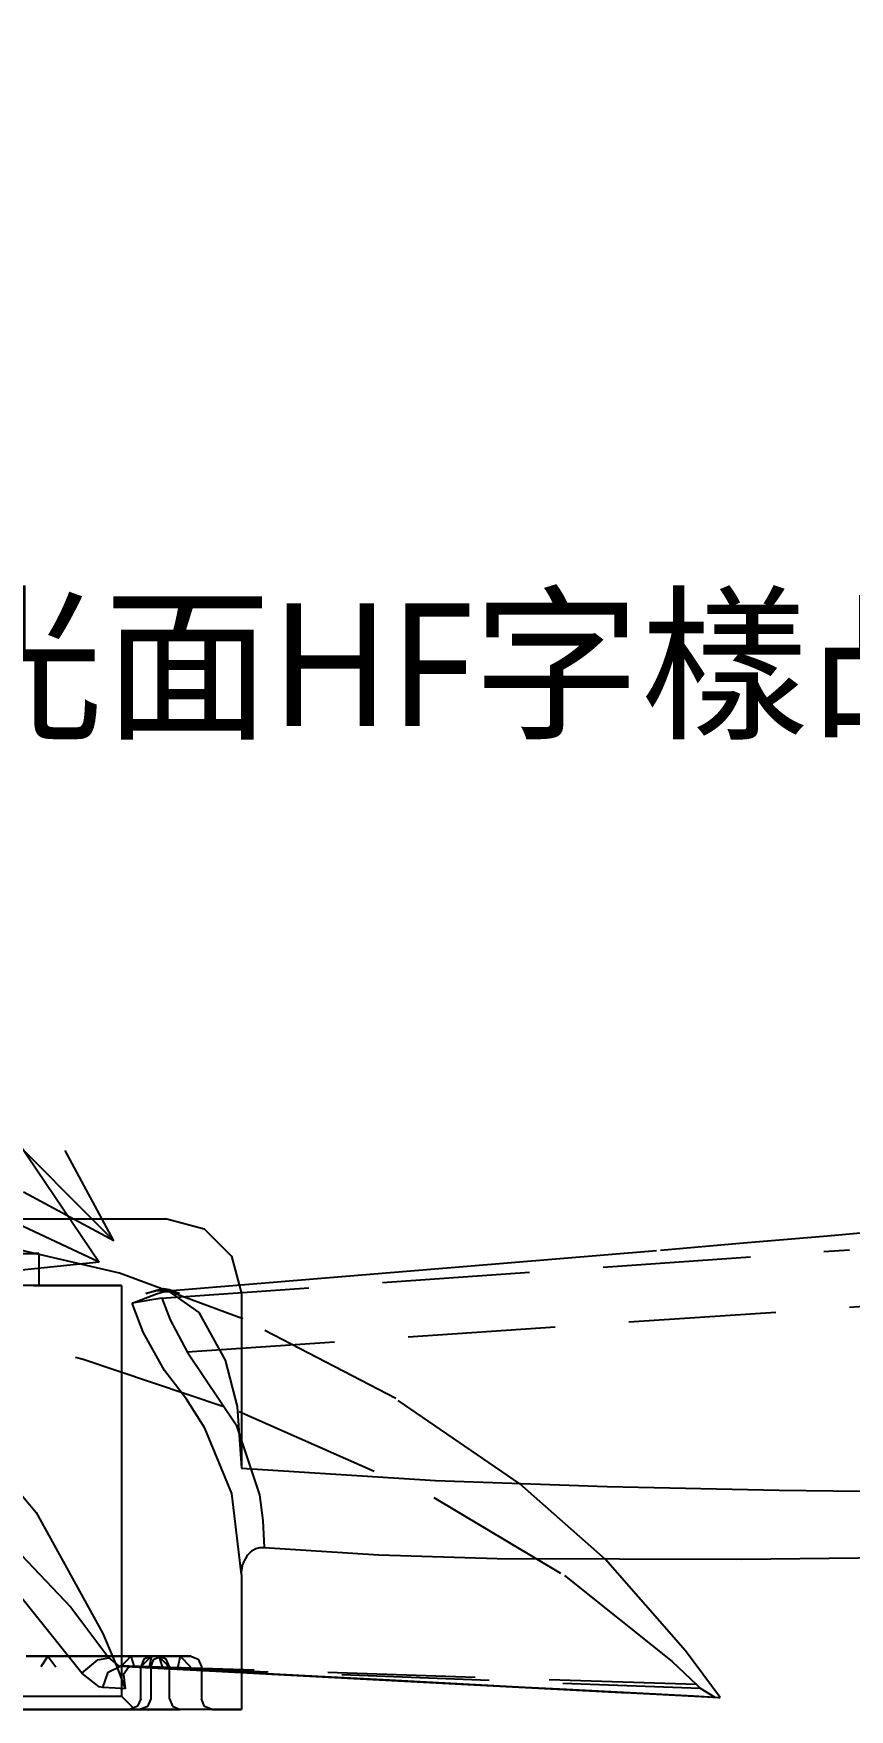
# Model space of a CAD drawing. Header units: metres. Extents: x -7 to 410, y 10 to 287.
# Drawn here: x 145.52 to 162.12, y 110 to 144.09 of the extents above; entities that cross this region are included whole.
import ezdxf

# ---------------------------------------------------------------- set-up
doc = ezdxf.new("R2010")
doc.units = ezdxf.units.M
doc.linetypes.add('DASHED', pattern=[4.5, 3, -1.5])
for name, color, linetype in [('DIM', 2, 'Continuous'), ('HIDDEN', 9, 'DASHED'), ('VISIBLE', 3, 'Continuous')]:
    doc.layers.add(name, color=color, linetype=linetype)
doc.styles.add('CHINESE', font='msjh.ttc')

msp = doc.modelspace()

# ---------------------------------------------------------------- linework, layer by layer
at = {"layer": 'DIM', "color": 2}
for p, q in [((147.15916141749221, 119.53224044930307), (122.6055734020347, 144.0858284647606)), ((146.85672911778153, 119.10032236329683), (139.60626682148833, 122.48126845722243)), ((147.15916141749221, 119.53224044930307), (146.16921192383103, 121.3707180803881)), ((147.15916141749221, 119.53224044930307), (145.3206837864072, 120.52218994296423))]:
    msp.add_line(p, q, dxfattribs=at)
msp.add_lwpolyline([(146.85672911778153, 119.10032236329683), (143.95703225757887, 118.7974063370936), (145.22488704280096, 121.51632969820355)], close=True, dxfattribs=at)
at = {"layer": 'HIDDEN'}
for p, q in [((144.8976608740641, 119.97691877390974), (145.74853275227198, 119.97691877390974)), ((145.74853275227198, 119.97691877390974), (146.48745022996738, 119.97691877390974)), ((146.48745022996738, 119.97691877390974), (147.1051209911343, 119.97691877390974)), ((147.1051209911343, 119.97691877390974), (147.59377746756675, 119.97691877390974)), ((147.59377746756675, 119.97691877390974), (147.9472745205459, 119.97691877390974)), ((147.9472745205459, 119.97691877390974), (148.1611667195248, 119.97691877390974)), ((148.1611667195248, 119.97691877390974), (148.23276424599698, 119.97691877390974)), ((147.2694879739514, 118.87547210981519), (144.56586679395514, 119.50285394393914)), ((148.13347073546618, 118.36733169048634), (162.1204423394231, 119.35072946554155)), ((145.5380205123867, 119.27202777448439), (145.5233497342276, 119.27202777448439)), ((145.55161188850022, 119.27202777448439), (145.5380205123867, 119.27202777448439)), ((145.56412217474718, 119.27202777448439), (145.55161188850022, 119.27202777448439)), ((145.57554981755985, 119.27202777448439), (145.56412217474718, 119.27202777448439)), ((145.58589339781662, 119.27202777448439), (145.57554981755985, 119.27202777448439)), ((145.5951516310183, 119.27202777448439), (145.58589339781662, 119.27202777448439)), ((145.60332336744762, 119.27202777448439), (145.5951516310183, 119.27202777448439)), ((145.6104075923119, 119.27202777448439), (145.60332336744762, 119.27202777448439)), ((145.6164034258693, 119.27202777448439), (145.6104075923119, 119.27202777448439)), ((145.6213101235378, 119.27202777448439), (145.6164034258693, 119.27202777448439)), ((145.62512707598788, 119.27202777448439), (145.6213101235378, 119.27202777448439)), ((145.627853809218, 119.27202777448439), (145.62512707598788, 119.27202777448439)), ((145.62948998461368, 119.27202777448439), (145.627853809218, 119.27202777448439)), ((145.63003539898935, 119.27202777448439), (145.62948998461368, 119.27202777448439)), ((145.70691029372654, 118.6213591587311), (145.0278131888878, 118.6213591587311)), ((146.27457642466752, 118.6213591587311), (145.70691029372654, 118.6213591587311)), ((146.72367285074657, 118.6213591587311), (146.27457642466752, 118.6213591587311)), ((147.04855192383397, 118.6213591587311), (146.72367285074657, 118.6213591587311)), ((147.24512810108635, 118.6213591587311), (147.04855192383397, 118.6213591587311)), ((147.31092932301868, 118.6213591587311), (147.24512810108635, 118.6213591587311)), ((149.78149921557875, 117.94428815293179), (147.2694879739514, 118.87547210981519)), ((149.7411828521142, 118.63051098955432), (148.1820938890978, 118.50385263151398)), ((147.53105546067394, 118.26144261801531), (148.02310509859927, 118.45265941039348)), ((148.13347073546618, 118.36733169048634), (147.53105546067394, 118.26144261801531)), ((147.80823781409546, 118.45869200440725), (148.00200278002245, 118.52460212838281)), ((148.00490722131582, 118.50931257746508), (147.80823781409546, 118.45869200440725)), ((148.00200278002245, 118.52460212838281), (148.16836283510594, 118.56077132568846)), ((148.00200278002245, 118.52460212838281), (148.00490722131582, 118.50931257746508)), ((148.29067545193877, 118.52262771681166), (148.00490722131582, 118.50931257746508)), ((148.02310509859927, 118.45265941039348), (148.18216985056378, 118.50391808108395)), ((148.13347073546618, 118.36733169048634), (148.30008249566873, 117.92526346474394)), ((148.16836283510594, 118.56077132568846), (148.29011560224947, 118.54206295831762)), ((148.18216985056378, 118.50391808108395), (148.29236010778473, 118.49340765616122)), ((148.29011560224947, 118.54206295831762), (148.4901272334369, 118.4586920431342)), ((148.4901272218824, 118.45869189320752), (148.29067545193877, 118.52262771681166)), ((148.29236010778473, 118.49340765616122), (148.88423001527292, 118.07330402755392)), ((142.0177516278335, 118.26958886863439), (146.53463164920504, 117.12754035139523)), ((147.75514007086215, 117.67141928904519), (147.53105546067394, 118.26144261801531)), ((148.6513927903735, 117.27223805359026), (163.3375935896935, 118.26783006295118)), ((148.88423001527292, 118.07330402755392), (149.42282428319098, 117.10483558013428)), ((152.89010840123018, 116.3223755961726), (149.78149921557875, 117.94428815293179)), ((148.18624328256652, 116.89317571784393), (147.75514007086215, 117.67141928904519)), ((148.30008249566873, 117.92526346474394), (148.6513927903735, 117.27223805359026)), ((148.6513927903735, 117.27223805359026), (149.64669912773238, 115.7879397471888)), ((146.53463164920504, 117.12754035139523), (149.7082276677227, 116.05798579187584)), ((149.42282428319098, 117.10483558013428), (149.66370201899244, 116.16505386429961)), ((148.6338806914445, 116.31013845353223), (148.18624328256652, 116.89317571784393)), ((149.0070872122672, 115.7210348901709), (148.6338806914445, 116.31013845353223)), ((155.4180156175068, 114.59057856777575), (152.89010840123018, 116.3223755961726)), ((149.66370201899244, 116.16505386429961), (149.75095538595554, 114.90747657602903)), ((149.7082276677227, 116.05798579187584), (153.66735946345264, 114.31076624896109)), ((144.1454243486681, 115.71995391621039), (145.57812282864614, 114.00349987763397)), ((149.55637519765617, 114.39028684958839), (149.0070872122672, 115.7210348901709)), ((149.64669912773238, 115.7879397471888), (150.1196152131164, 114.36669407435802)), ((157.1571576262758, 113.0504824993772), (155.4180156175068, 114.59057856777575)), ((149.750951893752, 112.74804728653248), (149.55637519765617, 114.39028684958839)), ((150.1196152131164, 114.36669407435802), (150.18878976003006, 113.84319425718147)), ((153.66735946345264, 114.31076624896109), (156.325714956732, 112.7236472571102)), ((145.57812282864614, 114.00349987763397), (146.9354836803676, 111.5463442782805)), ((144.6938834085854, 113.75175153044158), (146.28455326835336, 112.0831760479102)), ((150.18878976003006, 113.84319425718147), (150.2134251685134, 113.29660083684496)), ((146.5072203455359, 110.73933727017797), (144.93150952060972, 112.706575698701)), ((149.7509518776829, 112.74787743813611), (149.750951893752, 112.74804728653248)), ((156.325714956732, 112.7236472571102), (158.5111237968354, 110.97268435780023)), ((146.28455326835336, 112.0831760479102), (147.0531980531569, 111.05278320840355)), ((146.9354836803676, 111.5463442782805), (147.21094132089624, 110.88446661077808)), ((145.37096415208026, 111.08444769292215), (145.5684356430537, 111.08444769292215)), ((145.81428794732352, 111.08444769292215), (145.37096415208174, 111.08444769292215)), ((145.5684356430537, 111.08444769292215), (145.7594673686055, 111.08444769292215)), ((145.81428794732352, 111.08444769292215), (145.66916051885758, 110.86755815433771)), ((145.7594673686055, 111.08444769292215), (145.9439182900588, 111.08444769292215)), ((146.0234809971744, 111.08444769292215), (145.8142879473228, 111.08444769292215)), ((145.81428794732352, 111.08444769292215), (145.97809212743317, 110.86755815433771)), ((145.9439182900588, 111.08444769292215), (146.12165222734276, 111.08444769292215)), ((146.22582932092715, 111.08444769292215), (146.0234809971744, 111.08444769292215)), ((146.12165222734276, 111.08444769292215), (146.29253795953443, 111.08444769292215)), ((146.42118200350703, 111.08444769292215), (146.22582932092715, 111.08444769292215)), ((146.29253795953443, 111.08444769292215), (146.45644932173894, 111.08444769292215)), ((146.60939334731694, 111.08444769292215), (146.42118200350703, 111.08444769292215)), ((146.45644932173894, 111.08444769292215), (146.6132652982372, 111.08444769292215)), ((146.5072203455359, 110.73933727017797), (146.83192686845413, 111.0075241234258)), ((146.7903229809006, 111.08444769292215), (146.60939334731694, 111.08444769292215)), ((146.6132652982372, 111.08444769292215), (146.7628701118315, 111.08444769292215)), ((146.7628701118315, 111.08444769292215), (146.90515330932416, 111.08444769292215)), ((146.96383596363415, 111.08444769292215), (146.7903229809006, 111.08444769292215)), ((146.83192686845413, 111.0075241234258), (147.0531980531569, 111.05278320840355)), ((146.90515330932416, 111.08444769292215), (147.0400098430648, 111.08444769292215)), ((147.12980288636737, 111.08444769292215), (146.96383596363415, 111.08444769292215)), ((147.0400098430648, 111.08444769292215), (147.16734014850707, 111.08444769292215)), ((147.0447535743342, 110.75917791078507), (147.29518936421618, 110.88088398349676)), ((147.0531980531569, 111.05278320840355), (147.252619164853, 110.88871787402141)), ((147.28809996793927, 111.08444769292215), (147.12980288636737, 111.08444769292215)), ((147.16734014850707, 111.08444769292215), (147.28705021771722, 111.08444769292215)), ((147.21094132089624, 110.88446661077808), (147.39007935966185, 110.42070261104719)), ((147.252619164853, 110.88871787402141), (147.29518936421618, 110.88088398349676)), ((159.00695328487228, 110.5072539764575), (147.2526191648524, 110.88871787401786)), ((147.28705021771722, 111.08444769292215), (147.39905166878003, 111.08444769292215)), ((147.43860914749655, 111.08444769292215), (147.28809996793927, 111.08444769292215)), ((147.29518936421618, 110.88088398349676), (147.42596436032323, 110.87199787352453)), ((147.29518936421618, 110.88088398349676), (159.08433454244735, 110.43027098202283)), ((147.5032618110488, 111.08444769292215), (147.29831464326554, 110.86755815433771)), ((147.45434306343202, 110.85472646751533), (147.35276313574, 110.71313803085057)), ((147.39905166878003, 111.08444769292215), (147.50326181105123, 111.08444769292215)), ((147.44853449974045, 110.87094619058556), (147.42594289598128, 110.87199897749417)), ((147.42596436032323, 110.87199787352453), (147.42769939999596, 110.87190930478715)), ((148.56019735164227, 110.8129342600508), (147.42769902990574, 110.87190215205263)), ((147.42769939999596, 110.87190930478715), (147.53353806923099, 110.86755953337021)), ((147.58121817254528, 111.08444769292215), (147.43860914749655, 111.08444769292215)), ((147.47151146548288, 110.87002995035972), (147.44853449974045, 110.87094619058556)), ((147.4914455193677, 110.865402459532), (147.45434306343202, 110.85472646751533)), ((147.5318163886953, 110.86764244124122), (147.47151146548288, 110.87002995035972)), ((147.53181640947668, 110.86764295745459), (147.4914455193677, 110.865402459532)), ((147.5032618110488, 111.08444769292215), (147.57028436437355, 110.86755815433771)), ((147.5032618110488, 111.08444769292215), (148.07061553516564, 111.08444769292215)), ((147.53353806923099, 110.86755953337021), (147.53181640947668, 110.86764295745459)), ((147.53353806923099, 110.86755953337021), (148.05393527209574, 110.84028660293683)), ((147.71582068267105, 111.08444769292215), (147.58121817254528, 111.08444769292215)), ((147.76749785431102, 111.02092221783889), (147.7039723792284, 110.86755815433771)), ((147.7039723792284, 110.21688953858443), (147.7039723792284, 110.86755815433771)), ((147.92086191781198, 111.08444769292215), (147.7078839787456, 110.86755815433771)), ((147.8423162888645, 111.08444769292215), (147.71582068267105, 111.08444769292215)), ((147.92086191781195, 111.08444769292215), (147.76749785431102, 111.02092221783889)), ((147.96061064839313, 111.08444769292215), (147.8423162888645, 111.08444769292215)), ((147.9208619178128, 111.08444769292215), (147.87576804712498, 110.86755815433771)), ((147.92086191781377, 111.08444769292215), (147.94880884678622, 111.08444769292215)), ((148.50437685568002, 111.08444769292215), (147.92086191781283, 111.08444769292215)), ((147.94880884678622, 111.08444769292215), (147.97470638259182, 111.08444769292215)), ((148.070615535164, 111.08444769292215), (147.96061064839313, 111.08444769292215)), ((147.97470638259182, 111.08444769292215), (147.99854974497381, 111.08444769292215)), ((147.99854974497381, 111.08444769292215), (148.02033453284199, 111.08444769292215)), ((148.02033453284199, 111.08444769292215), (148.04005672508487, 111.08444769292215)), ((148.04005672508487, 111.08444769292215), (148.05771268131198, 111.08444769292215)), ((148.05393527209574, 110.84028660293683), (149.7509366320935, 110.75135030623541)), ((148.05393525573717, 110.84028541380293), (149.36649983908242, 110.77160894360988)), ((148.05771268131198, 111.08444769292215), (148.07329914252594, 111.08444769292215)), ((148.07061553516553, 111.08444769292215), (148.13763808849026, 110.86755815433771)), ((148.07061553516553, 111.08444769292215), (148.2756311780668, 110.86755815433771)), ((148.22397959866697, 111.0209222178392), (148.0706155351655, 111.08444769292215)), ((148.07329914252594, 111.08444769292215), (148.08681323172382, 111.08444769292215)), ((148.08681323172382, 111.08444769292215), (148.09825245442832, 111.08444769292215)), ((148.09825245442832, 111.08444769292215), (148.10761469914814, 111.08444769292215)), ((148.10761469914814, 111.08444769292215), (148.11489823776782, 111.08444769292215)), ((148.11489823776782, 111.08444769292215), (148.12010172586656, 111.08444769292215)), ((148.12010172586656, 111.08444769292215), (148.1232242029666, 111.08444769292215)), ((148.1232242029666, 111.08444769292215), (148.1242650927103, 111.08444769292215)), ((148.28750507374994, 110.86755815433771), (148.22397959866697, 111.0209222178392)), ((148.28750507374994, 110.21688953858443), (148.28750507374994, 110.86755815433771)), ((148.53409971172258, 111.08444769292215), (148.50437685567633, 111.08444769292215)), ((148.56164316833156, 111.08444769292215), (148.53409971172258, 111.08444769292215)), ((149.66632677243473, 110.75509180781447), (148.56019735164227, 110.8129342600508)), ((148.5870020896607, 111.08444769292215), (148.56164316833156, 111.08444769292215)), ((148.61017174720294, 111.08444769292215), (148.5870020896607, 111.08444769292215)), ((148.63114782066847, 111.08444769292215), (148.61017174720294, 111.08444769292215)), ((148.64992639879034, 111.08444769292215), (148.63114782066847, 111.08444769292215)), ((148.66650398005376, 111.08444769292215), (148.64992639879034, 111.08444769292215)), ((148.6808774733489, 111.08444769292215), (148.66650398005376, 111.08444769292215)), ((148.6930441985474, 111.08444769292215), (148.6808774733489, 111.08444769292215)), ((148.7030018870021, 111.08444769292215), (148.6930441985474, 111.08444769292215)), ((148.71074868196996, 111.08444769292215), (148.7030018870021, 111.08444769292215)), ((148.71628313895835, 111.08444769292215), (148.71074868196996, 111.08444769292215)), ((148.71960422599443, 111.08444769292215), (148.71628313895835, 111.08444769292215)), ((148.72071132381745, 111.08444769292215), (148.71960422599443, 111.08444769292215)), ((158.5111237968354, 110.97268435780023), (159.00695328487228, 110.5072539764575)), ((146.85585185442903, 110.46151087770562), (146.5072203455359, 110.73933727017797)), ((146.93238481520348, 110.44781201627094), (146.85585185442903, 110.46151087770562)), ((146.93238481520348, 110.44781201627094), (147.0447535743342, 110.75917791078507)), ((147.18294445811446, 110.43340108276963), (146.93238481520348, 110.44781201627094)), ((147.35276313574, 110.71313803085057), (147.39007935966185, 110.42070261104719)), ((149.36649983908242, 110.77160894360988), (150.49847160176876, 110.71243436269557)), ((149.7509366320935, 110.75066565909883), (149.66632677243473, 110.75509180781447)), ((150.49847160176876, 110.71243436269557), (152.1682602859013, 110.62516388667272)), ((152.1682602859013, 110.62516388667272), (154.61472550496995, 110.49731394038656)), ((154.61472550496995, 110.49731394038656), (159.4542824306922, 110.24441668132589)), ((159.00695328487228, 110.5072539764575), (159.08433454244846, 110.43027098202546)), ((147.39007935966185, 110.42070261104719), (147.18294445811446, 110.43340108276963)), ((147.7039723792284, 110.21688953858438), (147.6416466801905, 110.06473471134586)), ((148.28750507374994, 110.21688953858438), (148.3498307727873, 110.0647347113464)), ((159.3787394014782, 110.24680747230246), (158.94502383194381, 110.26950740004838)), ((159.08433454244846, 110.43027098202546), (159.3787559590139, 110.24714788512054)), ((159.3787559590139, 110.24714788512054), (159.45428871541182, 110.24453743947264)), ((159.45428871541182, 110.24453743947264), (159.49332607280738, 110.24077202485906)), ((145.5240330907554, 110), (145.08070929503762, 110)), ((145.95901262852533, 110), (145.2851277900061, 110)), ((145.41664205005617, 110), (145.59399870529975, 110)), ((145.56241165220345, 110), (145.52403309039036, 110)), ((145.6040317190396, 110), (145.56241165220345, 110)), ((145.59399870529975, 110), (145.764896721919, 110)), ((145.64835766425057, 110), (145.6040317190396, 110)), ((145.69481903806866, 110), (145.64835766425057, 110)), ((145.74281790897143, 110), (145.69481903806866, 110)), ((145.7917365587212, 110), (145.74281790897143, 110)), ((145.764896721919, 110), (145.92920992594952, 110)), ((145.8409454320484, 110), (145.7917365587212, 110)), ((145.88981123867055, 110), (145.8409454320484, 110)), ((145.93770510337916, 110), (145.88981123867055, 110)), ((145.92920992594952, 110), (146.08681700499235, 110)), ((145.9840106593067, 110), (145.93770510337916, 110)), ((146.58661694341387, 110), (145.95901262852533, 110)), ((146.02813198021857, 110), (145.9840106593067, 110)), ((146.0695012497457, 110), (146.02813198021857, 110)), ((146.107586068859, 110), (146.0695012497457, 110)), ((146.08681700499235, 110), (146.23760159777913, 110)), ((146.14189630754282, 110), (146.107586068859, 110)), ((146.26868933228872, 110), (146.14189630754242, 110)), ((146.23760159777913, 110), (146.3814523800814, 110)), ((146.3931116131365, 110), (146.26868933228872, 110)), ((146.3814523800814, 110), (146.5182631469013, 110)), ((146.51513184547233, 110), (146.3931116131365, 110)), ((146.63471932903747, 110), (146.51513184547233, 110)), ((146.5182631469013, 110), (146.6479328908827, 110)), ((147.16475343685147, 110), (146.58661694341387, 110)), ((146.75184397565215, 110), (146.63471932903747, 110)), ((146.6479328908827, 110), (146.77036587688488, 110)), ((146.8664763167858, 110), (146.75184397565215, 110)), ((146.77036587688488, 110), (146.8854717126639, 110)), ((146.9785875109712, 110), (146.8664763167858, 110)), ((146.8854717126639, 110), (146.99316541560893, 110)), ((147.08814935106102, 110), (146.9785875109712, 110)), ((146.99316541560893, 110), (147.09336747548508, 110)), ((147.19513427132483, 110), (147.08814935106102, 110)), ((147.09336747548224, 110), (147.11158215099903, 110)), ((147.11158215099903, 110), (147.1346026740003, 110)), ((147.1346026740003, 110), (147.1621465863095, 110)), ((147.1621465863095, 110), (147.1938759284787, 110)), ((147.6904860340827, 110), (147.16475343685147, 110)), ((147.1938759284787, 110), (147.2294013864975, 110)), ((147.29951535438454, 110), (147.19513427132483, 110)), ((147.2294013864975, 110), (147.26828706861437, 110)), ((147.26828706861437, 110), (147.31005585365955, 110)), ((147.40126633798678, 110), (147.29951535438454, 110)), ((147.31005585365955, 110), (147.35419524524627, 110)), ((147.35419524524627, 110), (147.40016366002044, 110)), ((147.40016366002044, 110), (147.4473970728027, 110)), ((147.50036162161052, 110), (147.40126633798678, 110)), ((147.4473970728027, 110), (147.49531593708818, 110)), ((147.6416466801905, 110.06473471134586), (147.48708284064386, 110)), ((147.48821320468684, 110), (147.48708284064395, 110)), ((147.48708284064395, 110), (147.48724297013794, 110)), ((147.48724297013794, 110), (147.48744310429558, 110)), ((147.48744310429558, 110), (147.48772324039635, 110)), ((147.48772324039635, 110), (147.48808332673173, 110)), ((147.48808332673173, 110), (147.48852329683575, 110)), ((147.49159840569297, 110), (147.48821320468684, 110)), ((147.48852329683575, 110), (147.4890430694972, 110)), ((147.4890430694972, 110), (147.48964254877467, 110)), ((147.48964254877467, 110), (147.4903216240142, 110)), ((147.4903216240142, 110), (147.4910801698697, 110)), ((147.4910801698697, 110), (147.49191804632616, 110)), ((147.4972208009972, 110), (147.49159840569297, 110)), ((147.49191804632616, 110), (147.49283509872546, 110)), ((147.49283509872546, 110), (147.49383115779492, 110)), ((147.49383115779492, 110), (147.49490603967848, 110)), ((147.4949060396794, 110), (147.5217780867683, 110)), ((147.49531593708818, 110), (147.54333229599052, 110)), ((147.5050510883403, 110), (147.4972208009972, 110)), ((147.59677627290824, 110), (147.50036162161052, 110)), ((147.51504845858358, 110), (147.5050510883403, 110)), ((147.52716080839406, 110), (147.51504845858358, 110)), ((147.5217780867683, 110), (147.54667956350443, 110)), ((147.54132501179163, 110), (147.52716080839406, 110)), ((147.55746724914295, 110), (147.54132501179163, 110)), ((147.54333229599052, 110), (147.5908569963798, 110)), ((147.54667956350443, 110), (147.56960587348712, 110)), ((147.57550339188748, 110), (147.55746724914295, 110)), ((147.56960587348712, 110), (147.59055278489882, 110)), ((147.59533944099064, 110), (147.57550339188748, 110)), ((147.59055278489882, 110), (147.6095164312862, 110)), ((147.5908569963798, 110), (147.6373069176983, 110)), ((147.616872016839, 110), (147.59533944099064, 110)), ((147.69048603397874, 110), (147.59677627290824, 110)), ((147.6095164312862, 110), (147.62649331227385, 110)), ((147.63998889802417, 110), (147.616872016839, 110)), ((147.62649331227385, 110), (147.64148029421034, 110)), ((147.6645696062075, 110), (147.63998889802417, 110)), ((147.64148029421034, 110), (147.65447461074675, 110)), ((147.65447461074675, 110), (147.66547386334722, 110)), ((147.6904860340175, 110), (147.6645696062075, 110)), ((147.66547386334722, 110), (147.67447602173166, 110)), ((147.67447602173166, 110), (147.6814794242506, 110)), ((147.6814794242506, 110), (147.6864827781917, 110)), ((147.6864827781917, 110), (147.68948516001865, 110)), ((147.68948516001865, 110), (147.69048601554144, 110)), ((147.883955067427, 110), (147.83067418022284, 110)), ((147.93619998123918, 110), (147.883955067427, 110)), ((147.98740401818003, 110), (147.93619998123918, 110)), ((148.0375623724623, 110), (147.98740401818003, 110)), ((148.086670336442, 110), (148.0375623724623, 110)), ((148.13472330106012, 110), (148.086670336442, 110)), ((148.18171675627534, 110), (148.13472330106012, 110)), ((148.22764629148722, 110), (148.18171675627534, 110)), ((148.27250759595023, 110), (148.22764629148722, 110)), ((148.3162964591783, 110), (148.27250759595023, 110)), ((148.35900877134, 110), (148.3162964591783, 110)), ((148.3498307727873, 110.0647347113464), (148.50439461233444, 110)), ((148.4006405236443, 110), (148.35900877134, 110)), ((148.44118780871685, 110), (148.4006405236443, 110)), ((148.4806468209665, 110), (148.44118780871685, 110)), ((149.0422594037268, 110), (148.93025328584605, 110)), ((149.14626617855197, 110), (149.0422594037268, 110)), ((149.24220539379178, 110), (149.14626617855197, 110)), ((149.33001412431145, 110), (149.24220539379178, 110)), ((149.40963477764282, 110), (149.33001412431145, 110)), ((149.48101513175828, 110), (149.40963477764282, 110)), ((149.5441083693226, 110), (149.48101513175828, 110)), ((149.5988731083996, 110), (149.5441083693226, 110)), ((149.6452734295941, 110), (149.5988731083996, 110)), ((149.68327889961083, 110), (149.6452734295941, 110)), ((149.71286459121518, 110), (149.68327889961083, 110)), ((149.73401109958272, 110), (149.71286459121518, 110)), ((149.74670455502638, 110), (149.73401109958272, 110)), ((149.7509366320935, 110), (149.74670455502638, 110))]:
    msp.add_line(p, q, dxfattribs=at)
at = {"layer": 'VISIBLE'}
for p, q in [((125.45925392664289, 119.97691877488379), (148.23276424599698, 119.97691877488379)), ((148.2327642459972, 119.97691877390974), (148.99185464544573, 119.77349682802394)), ((148.99185464544573, 119.77349682802394), (149.54754187751251, 119.2177896904768)), ((162.79516058914987, 119.72693902106182), (161.67023522985687, 119.628027869462)), ((158.1924188293888, 119.3295984439961), (154.18157122825178, 118.99471460435129)), ((159.96608755939616, 119.48054428303581), (158.2769300402886, 119.33673651126084)), ((161.67023522985687, 119.628027869462), (159.96608755939616, 119.48054428303581)), ((143.35269524385282, 119.27202777448439), (145.63003539898935, 119.27202777448439)), ((145.63003539898935, 119.27202777448439), (145.63003539898935, 118.6213591587311)), ((149.54754187751251, 119.2177896904768), (149.7509366320935, 118.45869200479214)), ((154.18157122825178, 118.99471460435129), (151.9598726875665, 118.81179170524366)), ((145.52334973422788, 118.6213591587311), (145.53802051238694, 118.6213591587311)), ((145.53802051238694, 118.6213591587311), (145.55161188850045, 118.6213591587311)), ((145.55161188850045, 118.6213591587311), (145.56412217474735, 118.6213591587311)), ((145.56412217474735, 118.6213591587311), (145.57554981756, 118.6213591587311)), ((145.57554981756, 118.6213591587311), (145.58589339781673, 118.6213591587311)), ((145.58589339781673, 118.6213591587311), (145.59515163101838, 118.6213591587311)), ((145.59515163101838, 118.6213591587311), (145.60332336744767, 118.6213591587311)), ((145.60332336744767, 118.6213591587311), (145.61040759231196, 118.6213591587311)), ((145.61040759231196, 118.6213591587311), (145.61640342586935, 118.6213591587311)), ((145.61640342586935, 118.6213591587311), (145.62131012353785, 118.6213591587311)), ((145.62131012353785, 118.6213591587311), (145.6251270759879, 118.6213591587311)), ((145.6251270759879, 118.6213591587311), (145.627853809218, 118.6213591587311)), ((145.627853809218, 118.6213591587311), (145.62948998461368, 118.6213591587311)), ((145.62948998461368, 118.6213591587311), (145.63003539898935, 118.6213591587311)), ((145.63003539898935, 118.6213591587311), (147.31092932301868, 118.6213591587311)), ((147.31092932301868, 118.6213591587311), (147.31092932301868, 110.27111192323054)), ((151.9598726875665, 118.81179170524366), (149.7411828521142, 118.63051098955432)), ((149.7509366320935, 118.45869200479277), (149.7509366320935, 114.90747657602903)), ((149.7509366320935, 114.90747657602903), (149.7509366320935, 114.9074765043388)), ((149.7509490105367, 114.90740568542154), (153.69733364198368, 114.65928740568032)), ((153.69733364198368, 114.65928740568032), (157.19030944831917, 114.53745280886622)), ((157.19030944831917, 114.53745280886622), (160.68785452297053, 114.46044002335366)), ((160.68785452297053, 114.46044002335366), (167.04787747459488, 114.38473094889015)), ((149.88455982912856, 113.14722784199887), (149.93737644485438, 113.20158799123863)), ((149.93737644485438, 113.20158799123863), (149.99627862077648, 113.24475395979593)), ((149.99627862077648, 113.24475395979593), (150.04731923319872, 113.27081706554092)), ((150.04731923319872, 113.27081706554092), (150.13000757911337, 113.2940310245039)), ((150.13000757911337, 113.2940310245039), (150.2134407646875, 113.29659935448834)), ((150.21343325893093, 113.29668966009919), (152.54959503692362, 113.1428669863487)), ((149.7531652946929, 112.80362190009404), (149.78400098745513, 112.96029844084138)), ((149.78400098745513, 112.96029844084138), (149.79130533052188, 112.98139358605908)), ((149.79130533052188, 112.98139358605908), (149.88455982912856, 113.14722784199887)), ((152.54959503692362, 113.1428669863487), (154.9571938882661, 113.0713973355479)), ((154.9571938882661, 113.0713973355479), (159.93123055441396, 113.05817394157961)), ((158.78566546066438, 111.19513247537084), (157.1571576262758, 113.0504824993772)), ((159.93123055441396, 113.05817394157961), (163.489686145856, 113.0990734154806)), ((149.7509366320935, 112.74787743813611), (149.7509366320935, 110)), ((149.75095187924637, 112.74787357751404), (149.7531652946929, 112.80362190009404)), ((159.49332607280738, 110.24077202485906), (158.78566546066438, 111.19513247537084)), ((147.90737555412585, 110.86755815433689), (147.97090102920856, 111.02092221783892)), ((147.90737555412585, 110.86755815433771), (147.90737555412585, 110.21688953858443)), ((147.97090102920856, 111.02092221783892), (148.12426509271035, 111.08444769292215)), ((148.1242650927103, 111.08444769292215), (148.72071132381745, 111.08444769292215)), ((148.50437685568002, 111.08444769292215), (148.45928298499223, 110.86755815433771)), ((148.50437685568002, 111.08444769292215), (148.7173150797779, 110.86755815433771)), ((148.72071132381754, 111.08444769292215), (148.8740753873203, 111.02092221783784)), ((148.8740753873203, 111.02092221783784), (148.9376008624019, 110.86755815433395)), ((148.9376008624019, 110.86755815433771), (148.9376008624019, 110.21688953858443)), ((149.7509366320935, 110.75135030623541), (159.49332607280272, 110.2407720248598)), ((150.919248010893, 110.68953850428787), (149.7509366320935, 110.75066565909883)), ((152.76705436231418, 110.5928417097759), (150.919248010893, 110.68953850428787)), ((155.50746799648738, 110.44942094064989), (152.76705436231418, 110.5928417097759)), ((156.3669278644607, 110.40443933119633), (155.50746799648738, 110.44942094064989)), ((145.0278131888878, 110.27111192323054), (145.70691029372654, 110.27111192323054)), ((145.70691029372654, 110.27111192323054), (146.27457642466752, 110.27111192323054)), ((146.27457642466752, 110.27111192323054), (146.72367285074657, 110.27111192323054)), ((146.72367285074657, 110.27111192323054), (147.04855192383397, 110.27111192323054)), ((147.04855192383397, 110.27111192323054), (147.24512810108635, 110.27111192323054)), ((147.24512810108635, 110.27111192323054), (147.31092932301868, 110.27111192323054)), ((147.31092932301868, 110.27111192323066), (147.5820412462491, 110)), ((147.90737555412585, 110.21688953858549), (147.84385007904328, 110.06352547508332)), ((149.00112633748523, 110.0635254750826), (148.9376008624019, 110.21688953858448)), ((158.94502383194381, 110.26950740004838), (156.3669278644607, 110.40443933119633)), ((145.2397770257419, 110), (145.93646731982517, 110)), ((145.93646731982517, 110), (146.5188398272154, 110)), ((146.5188398272154, 110), (146.97957087573172, 110)), ((146.97957087573172, 110), (147.3128665051167, 110)), ((147.3128665051167, 110), (147.51453532944817, 110)), ((147.51453532944817, 110), (147.58204124624922, 110)), ((147.58204124624922, 110), (147.69048601554144, 110)), ((147.6373069175083, 110), (148.20466064196708, 110)), ((147.84385007904328, 110.06352547508332), (147.6904860155414, 110)), ((147.69975768114733, 110), (147.6904860340175, 110)), ((147.7963091716234, 110), (147.6904860340827, 110)), ((147.70071896721709, 110), (147.69048603397874, 110)), ((147.70916786468706, 110), (147.69975768114733, 110)), ((147.7109182574101, 110), (147.70071896721709, 110)), ((147.71871068853505, 110), (147.70916786468706, 110)), ((147.72108387294614, 110), (147.7109182574101, 110)), ((147.7283801734818, 110), (147.71871068853505, 110)), ((147.73121578231792, 110), (147.72108387294614, 110)), ((147.7381702609563, 110), (147.7283801734818, 110)), ((147.74131395412263, 110), (147.73121578231792, 110)), ((147.748074816822, 110), (147.7381702609563, 110)), ((147.7513783570621, 110), (147.74131395412263, 110)), ((147.75808763522036, 110), (147.748074816822, 110)), ((147.7614089599427, 110), (147.7513783570621, 110)), ((147.76820244245926, 110), (147.75808763522036, 110)), ((147.77140573167566, 110), (147.7614089599427, 110)), ((147.77841290094378, 110), (147.76820244245926, 110)), ((147.78136864127697, 110), (147.77140573167566, 110)), ((147.7887126131472, 110), (147.77841290094378, 110)), ((147.79129765786766, 110), (147.78136864127697, 110)), ((147.7990951256195, 110), (147.7887126131472, 110)), ((147.80119275067378, 110), (147.79129765786766, 110)), ((147.89956565516633, 110), (147.7963091716234, 110)), ((147.8095539330307, 110), (147.7990951256195, 110)), ((147.8110538890265, 110), (147.80119275067378, 110)), ((147.82008248224713, 110), (147.8095539330307, 110)), ((147.82088104236226, 110), (147.8110538890265, 110)), ((147.83067417643718, 110), (147.82008248224713, 110)), ((147.83067418022284, 110), (147.82088104236226, 110)), ((148.41418911441497, 110), (147.83067417622797, 110)), ((148.00023128230015, 110), (147.89956565516633, 110)), ((148.0982824578876, 110), (148.00023128230015, 110)), ((148.19369619959573, 110), (148.0982824578876, 110)), ((148.286450143283, 110), (148.19369619959573, 110)), ((148.20466064181502, 110), (148.24110157070066, 110)), ((148.24110157070066, 110), (148.2761698462723, 110)), ((148.2761698462723, 110), (148.30958311939492, 110)), ((148.376522548241, 110), (148.286450143283, 110)), ((148.30958311939492, 110), (148.34107236603998, 110)), ((148.34107236603998, 110), (148.3703840533089, 110)), ((148.3703840533089, 110), (148.39728218073074, 110)), ((148.46389230229056, 110), (148.376522548241, 110)), ((148.39728218073074, 110), (148.42155018039938, 110)), ((148.4628260344017, 110), (148.41418911430148, 110)), ((148.42155018039938, 110), (148.44299266065082, 110)), ((148.44299266065082, 110), (148.46143697924208, 110)), ((148.46143697924208, 110), (148.47673463336488, 110)), ((148.51199768999905, 110), (148.4628260344017, 110)), ((148.54853892672998, 110), (148.46389230229056, 110)), ((148.47673463336488, 110), (148.4887624553032, 110)), ((148.48389216345277, 110), (148.4806468209683, 110)), ((148.48690450801888, 110), (148.48389216345277, 110)), ((148.48968215636106, 110), (148.48690450801888, 110)), ((148.4887624553032, 110), (148.49742360410696, 110)), ((148.49222354249122, 110), (148.48968215636106, 110)), ((148.49452723362165, 110), (148.49222354249122, 110)), ((148.49659193097278, 110), (148.49452723362165, 110)), ((148.49841647050542, 110), (148.49659193097278, 110)), ((148.49742360410696, 110), (148.50264834529867, 110)), ((148.49999982357707, 110), (148.49841647050542, 110)), ((148.5013410975218, 110), (148.49999982357707, 110)), ((148.50243953615347, 110), (148.5013410975218, 110)), ((148.5032945201922, 110), (148.50243953615347, 110)), ((148.50264834529867, 110), (148.50439461233438, 110)), ((148.5039055676134, 110), (148.5032945201922, 110)), ((148.50427233391954, 110), (148.5039055676134, 110)), ((148.50439461233438, 110), (148.50427233391954, 110)), ((148.56107126978216, 110), (148.51199768999905, 110)), ((148.63044258113518, 110), (148.54853892672998, 110)), ((148.60941522461982, 110), (148.56107126978216, 110)), ((148.6564073952399, 110), (148.60941522461982, 110)), ((148.70958406801026, 110), (148.63044258113518, 110)), ((148.70144301906623, 110), (148.6564073952399, 110)), ((148.74394251316988, 110), (148.70144301906623, 110)), ((148.7859448372869, 110), (148.70958406801026, 110)), ((148.7833589331727, 110), (148.74394251316988, 110)), ((148.8191850121111, 110), (148.7833589331727, 110)), ((148.85950699067268, 110), (148.7859448372869, 110)), ((148.85095968867404, 110), (148.8191850121111, 110)), ((148.87827404080068, 110), (148.85095968867404, 110)), ((148.93025328584605, 110), (148.85950699067268, 110)), ((148.9007765482752, 110), (148.87827404080068, 110)), ((148.9181776165926, 110), (148.9007765482752, 110)), ((148.93025330387565, 110), (148.9181776165926, 110)), ((148.96106192634915, 110), (148.930253303872, 110)), ((148.98961153662424, 110), (148.96106192634915, 110)), ((149.01589681124392, 110), (148.98961153662424, 110)), ((149.1544904009874, 110), (149.00112633748523, 110.0635254750826)), ((149.03991284897035, 110), (149.01589681124392, 110)), ((149.0616551716949, 110), (149.03991284897035, 110)), ((149.0811197252733, 110), (149.0616551716949, 110)), ((149.09830288028147, 110), (149.0811197252733, 110)), ((149.11320143269242, 110), (149.09830288028147, 110)), ((149.12581260447354, 110), (149.11320143269242, 110)), ((149.13613404410467, 110), (149.12581260447354, 110)), ((149.14416382701654, 110), (149.13613404410467, 110)), ((149.1499004559497, 110), (149.14416382701654, 110)), ((149.15334286123368, 110), (149.1499004559497, 110)), ((149.15449040098633, 110), (149.15334286123368, 110)), ((149.15449040098633, 110), (149.7509366320935, 110))]:
    msp.add_line(p, q, dxfattribs=at)

# ---------------------------------------------------------------- texts
at = {"layer": 'DIM', "color": 3, "style": 'CHINESE'}
msp.add_text('凹下表面 0.1mm, 光面HF字樣凸字', height=2.5, dxfattribs=at).set_placement((116.64414083843803, 130))

doc.saveas('drawing.dxf')
